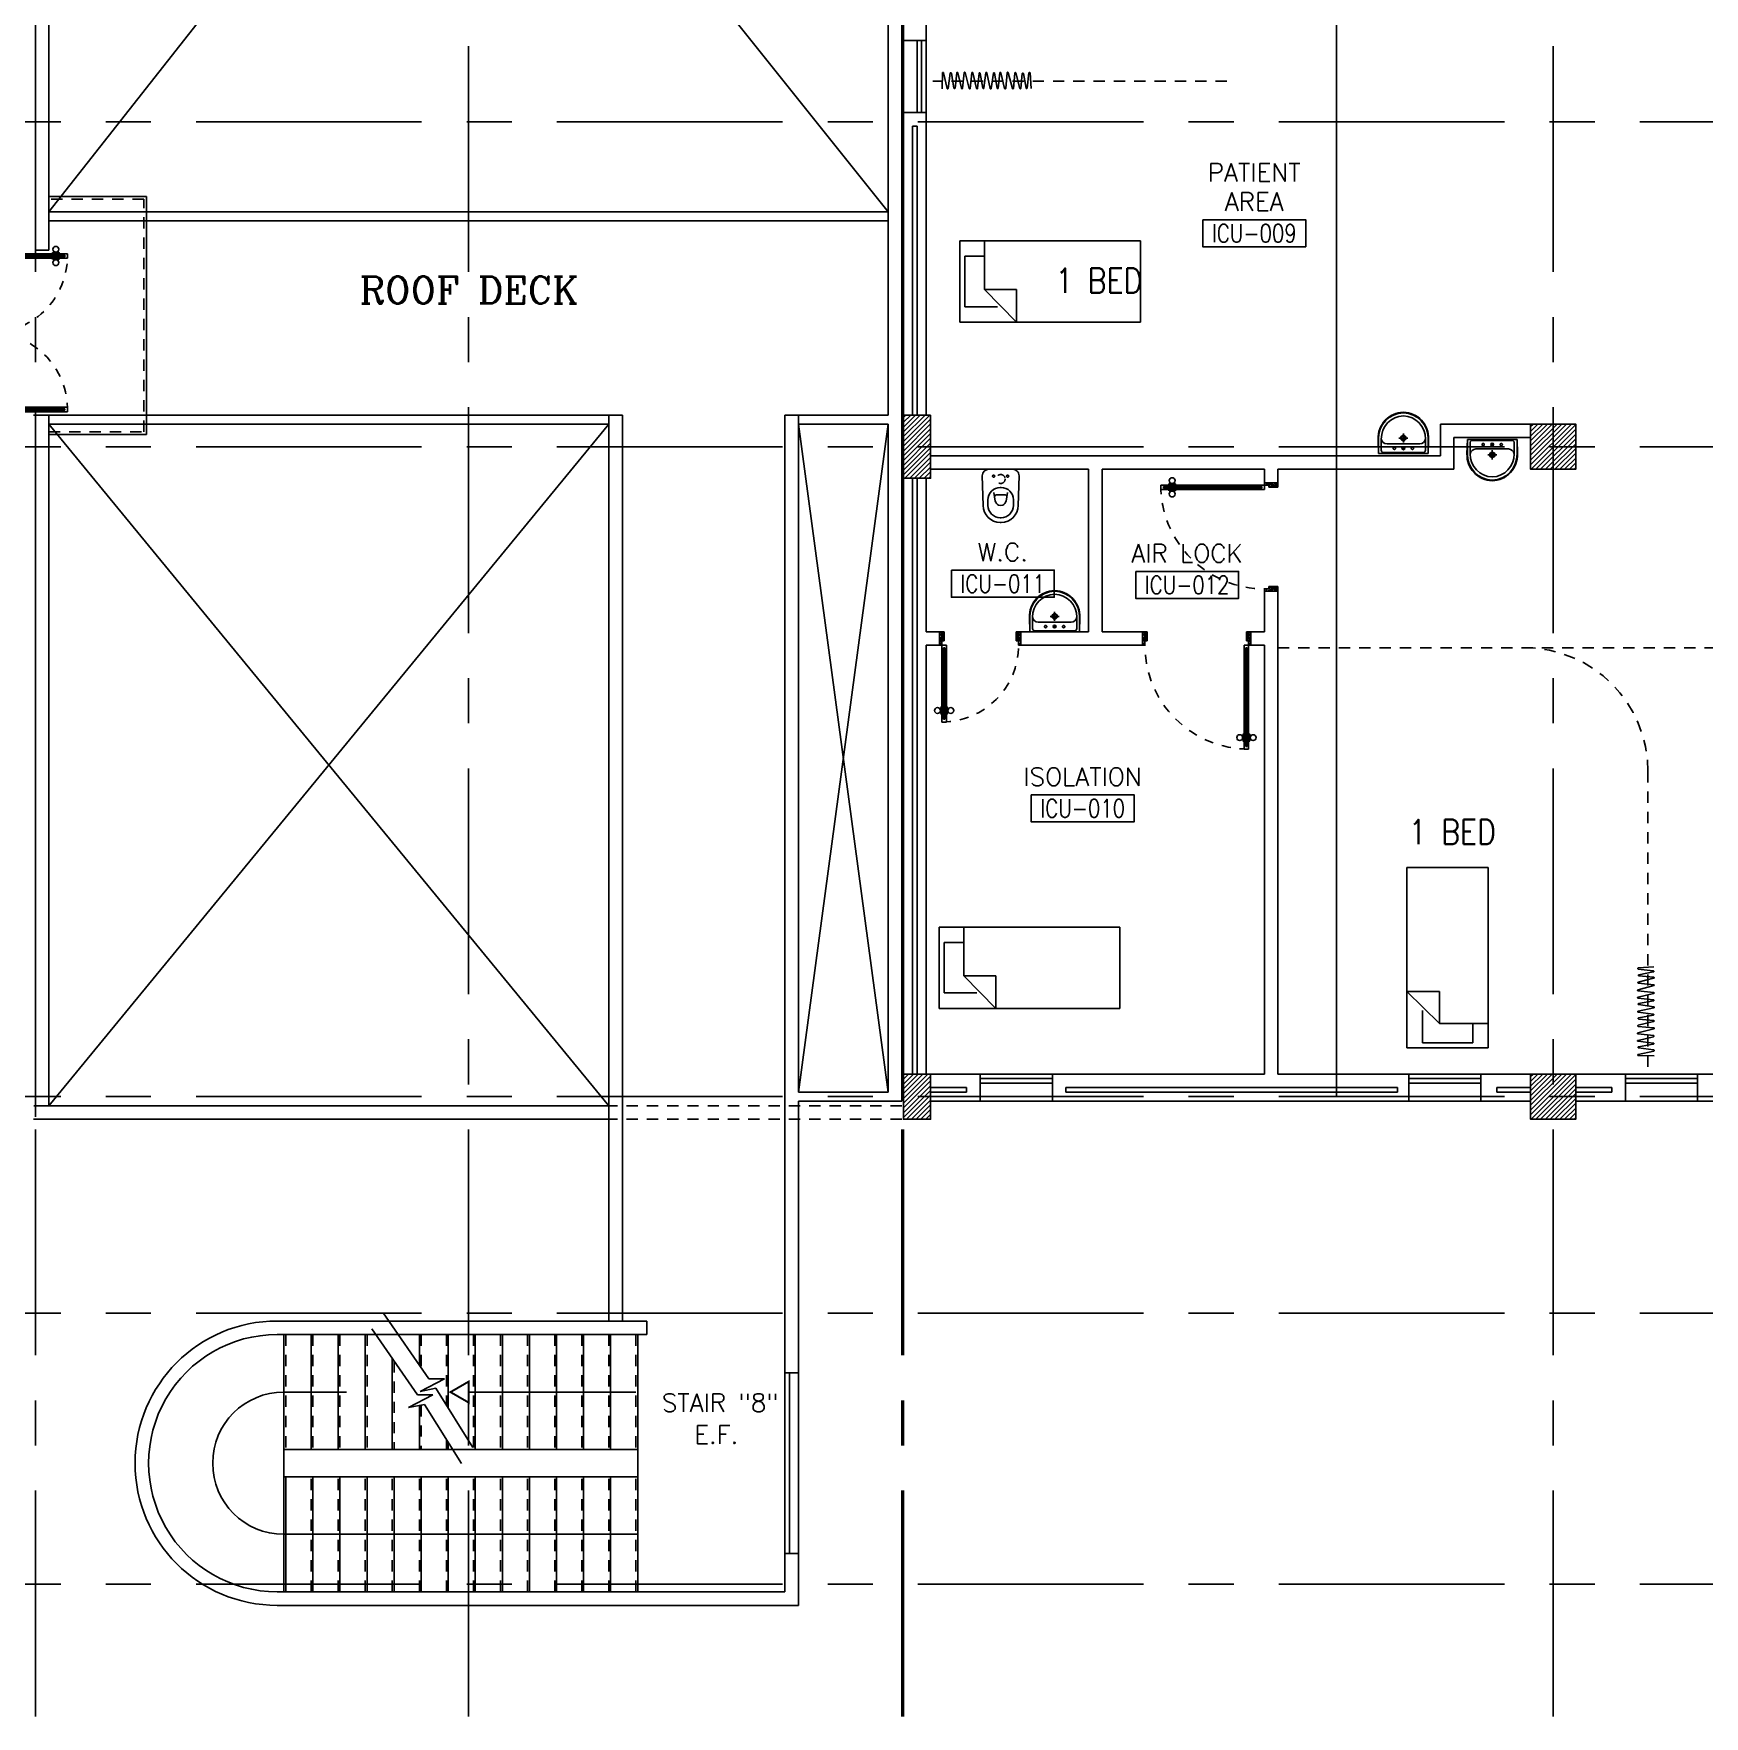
# Model space of a CAD drawing. Extents: x 0 to 92.2, y -1.4 to 78.1.
# Drawn here: x 42.89 to 61.41, y -1.39 to 17.25 of the extents above; entities that cross this region are included whole.
import ezdxf
from ezdxf.enums import TextEntityAlignment as Align

# ---------------------------------------------------------------- set-up
doc = ezdxf.new("R2010")
doc.units = 0
doc.header["$MEASUREMENT"] = 0
for name, pattern in [('CENTERX2', [4, 2.5, -0.5, 0.5, -0.5]), ('DASHED', [0.75, 0.5, -0.25]), ('HIDDEN', [0.375, 0.25, -0.125]), ('HIDDEN2', [0.1875, 0.125, -0.0625])]:
    doc.linetypes.add(name, pattern=pattern)
doc.layers.get('0').update_dxf_attribs({"color": 11, "linetype": 'CONTINUOUS'})
for name, color, linetype in [('A_CUBICLE_CURTAINS', 11, 'HIDDEN'), ('AXES', 11, 'CENTERX2'), ('COL', 11, 'CONTINUOUS'), ('D_CURTAIN', 11, 'HIDDEN'), ('DOOR', 11, 'CONTINUOUS'), ('FIX', 11, 'CONTINUOUS'), ('FUR', 11, 'CONTINUOUS'), ('HAT', 11, 'CONTINUOUS'), ('INSUL', 11, 'CONTINUOUS'), ('LOCKER', 11, 'CONTINUOUS'), ('RM-BOX', 11, 'CONTINUOUS'), ('RM-NAME', 11, 'CONTINUOUS'), ('RM-NO', 11, 'CONTINUOUS'), ('ROOF', 11, 'CONTINUOUS'), ('RS20', 11, 'CONTINUOUS'), ('SHAFT', 11, 'CONTINUOUS'), ('STR', 11, 'CONTINUOUS'), ('SUNI-FUR', 11, 'CONTINUOUS'), ('WALL', 11, 'CONTINUOUS'), ('WIN', 11, 'CONTINUOUS')]:
    doc.layers.add(name, color=color, linetype=linetype)
doc.styles.add('ROMANC', font='romanc', dxfattribs={"height": 0.1})
doc.styles.add('ROMANS', font='ROMANS.shx', dxfattribs={"width": 0.6})
doc.styles.add('RS20', font='ROMANS.shx', dxfattribs={"height": 0.2})

# ---------------------------------------------------------------- blocks, each defined once
blk = doc.blocks.new('*X91')
at = {"color": 0}
for p, q in [((73379, 118298), (73831, 118750)), ((73379, 118351), (73778, 118750)), ((73379, 118404), (73725, 118750)), ((73379, 118457), (73672, 118750)), ((73379, 118510), (73619, 118750)), ((73379, 118563), (73566, 118750)), ((73379, 118616), (73513, 118750)), ((73379, 118669), (73460, 118750)), ((73379, 118722), (73407, 118750)), ((73384, 118250), (73879, 118745)), ((73437, 118250), (73879, 118692)), ((73490, 118250), (73879, 118639)), ((73543, 118250), (73879, 118586)), ((73596, 118250), (73879, 118533)), ((73649, 118250), (73879, 118480)), ((73702, 118250), (73879, 118427)), ((73755, 118250), (73879, 118374)), ((73808, 118250), (73879, 118321)), ((73861, 118250), (73879, 118268))]:
    blk.add_line(p, q, dxfattribs=at)
blk = doc.blocks.new('COL50')
at = {"layer": 'COL'}
blk.add_lwpolyline([(-250, 250), (-250, -250), (250, -250), (250, 250)], close=True, dxfattribs=at)
blk = doc.blocks.new('C11')
at = {"layer": 'HAT'}
h = blk.add_hatch(dxfattribs=at)
h.set_pattern_fill('ANSI31', color=256, scale=300, style=0)
h.set_pattern_definition([(45, (-248556.182, -75061.005), (-26.5165043, 26.5165043), [])])
h.paths.add_polyline_path([(300, 700), (0, 700), (0, 350), (300, 350)])
h.paths.add_polyline_path([(300, 350), (0, 350), (0, 0), (300, 0)])
at = {"layer": 'COL'}
blk.add_lwpolyline([(300, 700), (300, 0), (0, 0), (0, 700)], close=True, dxfattribs=at)
blk = doc.blocks.new('C-300')
at = {"layer": 'HAT', "linetype": 'BYBLOCK', "ltscale": 0.3}
h = blk.add_hatch(dxfattribs=at)
h.set_pattern_fill('ANSI31', color=8, scale=300, style=0)
h.set_pattern_definition([(45, (-258496.182, -82361.005), (-26.5165043, 26.5165043), [])])
h.paths.add_polyline_path([(300, 500), (0, 500), (0, 250), (300, 250)])
h.paths.add_polyline_path([(300, 250), (0, 250), (0, 0), (300, 0)])
at = {"layer": 'COL'}
blk.add_lwpolyline([(0, 500), (300, 500), (300, 0), (0, 0)], close=True, dxfattribs=at)
blk = doc.blocks.new('C')
at = {"layer": 'D_CURTAIN'}
for points in [[(0.229, 0.077), (0.229, 0.077, 0.848601), (0.219, 0.076), (0.202, -0.062, -0.855925), (0.192, -0.063), (0.167, 0.072, 0.866955), (0.157, 0.072), (0.144, -0.065, -0.843142), (0.134, -0.066), (0.099, 0.077, 0.845318), (0.089, 0.076), (0.076, -0.066, -0.842227), (0.066, -0.067), (0.029, 0.079, 0.837896), (0.019, 0.078), (0.004, -0.065, -0.84563), (-0.006, -0.065), (-0.04, 0.078, 0.842014), (-0.049, 0.078), (-0.065, -0.063, -0.866148), (-0.075, -0.063), (-0.099, 0.074, 0.854133), (-0.109, 0.074), (-0.129, -0.066, -0.838104), (-0.139, -0.067), (-0.17, 0.077, 0.84026), (-0.18, 0.077), (-0.183, -0.071)], [(0.639, -0.068), (0.628, 0.076, 0.848601), (0.618, 0.076), (0.601, -0.063, -0.855925), (0.591, -0.063), (0.566, 0.071, 0.866955), (0.556, 0.071), (0.542, -0.066, -0.843142), (0.533, -0.066), (0.497, 0.076, 0.845318), (0.488, 0.075), (0.474, -0.067, -0.842227), (0.465, -0.068), (0.427, 0.078, 0.837896), (0.417, 0.078), (0.403, -0.065, -0.84563), (0.393, -0.066), (0.359, 0.078, 0.842014), (0.349, 0.077), (0.334, -0.063, -0.866148), (0.324, -0.064), (0.299, 0.074, 0.854133), (0.29, 0.073), (0.27, -0.067, -0.838104), (0.26, -0.067), (0.229, 0.077, 0.84026), (0.219, 0.076)]]:
    blk.add_lwpolyline(points, format="xyb", dxfattribs=at)
blk = doc.blocks.new('DOOR100')
at = {"layer": 'DOOR', "color": 0, "linetype": 'BYBLOCK'}
for p, q in [((-82, 1205), (-91, 1205)), ((-91, 1205), (-91, 1140)), ((-82, 1140), (-91, 1140)), ((-75, 1218), (-82, 1218)), ((-82, 1128), (-82, 1218)), ((-82, 1205), (-82, 1140)), ((-75, 1128), (-82, 1128)), ((-25, 1300), (-75, 1300)), ((-75, 1300), (-25, 1300)), ((-75, 1250), (-75, 1300)), ((-58, 1250), (-75, 1250)), ((-42, 1270), (-58, 1270)), ((-58, 1250), (-58, 1270)), ((-42, 1250), (-42, 1270)), ((-25, 1250), (-42, 1250)), ((-25, 1250), (-25, 1300)), ((-25, 1218), (-18, 1218)), ((-25, 1128), (-18, 1128)), ((-18, 1128), (-18, 1218)), ((-18, 1205), (-9, 1205)), ((-18, 1205), (-18, 1140)), ((-18, 1140), (-9, 1140)), ((-9, 1205), (-9, 1140)), ((-75, 200), (-58, 200)), ((-75, 150), (-75, 200)), ((-58, 200), (-58, 180)), ((-42, 200), (-25, 200)), ((-42, 180), (-42, 200)), ((-25, 200), (-25, 150)), ((-1200, 0), (-1200, 150)), ((-1200, 150), (-1175, 150)), ((-1200, 150), (-1200, 0)), ((-1150, 0), (-1200, 0)), ((-1175, 150), (-1175, 100)), ((-1175, 100), (-1150, 100)), ((-1150, 100), (-1150, 0)), ((-75, 150), (-25, 150)), ((-58, 180), (-42, 180)), ((-50, 100), (-50, 0)), ((-25, 100), (-50, 100)), ((-50, 0), (0, 0)), ((0, 150), (-25, 150)), ((-25, 150), (-25, 100)), ((0, 150), (0, 0))]:
    blk.add_line(p, q, dxfattribs=at)
at = {"layer": 'DOOR', "linetype": 'BYBLOCK'}
for p, q in [((-75, 1250), (-75, 200)), ((-58, 200), (-58, 1250)), ((-42, 200), (-42, 1250)), ((-25, 200), (-25, 1250)), ((0, 0), (0, 150))]:
    blk.add_line(p, q, dxfattribs=at)
at = {"layer": 'DOOR', "color": 9, "linetype": 'BYBLOCK'}
for p, q in [((-1150, 0), (-1200, 114)), ((-1150, 0), (-1200, 40)), ((-1150, 0), (-1163, 100)), ((-50, 0), (0, 114)), ((-50, 0), (-37, 100)), ((-50, 0), (0, 40))]:
    blk.add_line(p, q, dxfattribs=at)
at = {"layer": 'DOOR', "color": 0, "linetype": 'BYBLOCK'}
for centre in [(-124, 1173), (24, 1173)]:
    blk.add_circle(centre, 32.4, dxfattribs=at)
at = {"layer": 'DOOR', "linetype": 'HIDDEN', "ltscale": 0.5}
blk.add_arc((-25, 150), 1150, 90, 180.0001, dxfattribs=at)
at = {"layer": 'DOOR', "color": 9, "linetype": 'BYBLOCK'}
for centre, radius, start, end in [((-1150, 0), 154, 103.7142, 108.8947), ((-1150, 0), 134, 100.72, 111.8402), ((-1150, 0), 94.4, 90, 121.9818), ((-1150, 0), 74.4, 90, 132.2236), ((-1150, 0), 54.4, 90, 156.7926), ((-1150, 0), 34.4, 90, 180), ((-1150, 0), 14.4, 90, 180), ((-50, 0), 94.4, 58.0182, 90), ((-50, 0), 74.4, 47.7764, 90), ((-50, 0), 54.4, 23.2074, 90), ((-50, 0), 34.4, 0, 90), ((-50, 0), 14.4, 0, 90), ((-50, 0), 134, 68.1598, 79.28), ((-50, 0), 114, 64.0838, 77.3774), ((-50, 0), 154, 71.1053, 76.2858)]:
    blk.add_arc(centre, radius, start, end, dxfattribs=at)
blk = doc.blocks.new('DOOR90')
at = {"layer": 'DOOR', "color": 0, "linetype": 'BYBLOCK'}
for p, q in [((-150, 0), (-150, -25)), ((-150, 0), (0, 0)), ((0, -50), (0, 0)), ((-1000, -25), (-1000, -75)), ((-1000, -75), (-1000, -25)), ((-950, -25), (-1000, -25)), ((-950, -75), (-1000, -75)), ((-970, -42), (-970, -58)), ((-950, -42), (-970, -42)), ((-950, -58), (-970, -58)), ((-950, -25), (-950, -42)), ((-950, -58), (-950, -75)), ((-918, -25), (-918, -18)), ((-828, -18), (-918, -18)), ((-918, -75), (-918, -82)), ((-828, -82), (-918, -82)), ((-905, -18), (-905, -9)), ((-905, -9), (-840, -9)), ((-905, -18), (-840, -18)), ((-905, -82), (-905, -91)), ((-905, -82), (-840, -82)), ((-905, -91), (-840, -91)), ((-840, -18), (-840, -9)), ((-840, -82), (-840, -91)), ((-828, -25), (-828, -18)), ((-828, -75), (-828, -82)), ((-200, -42), (-200, -25)), ((-200, -25), (-150, -25)), ((-180, -42), (-200, -42)), ((-200, -75), (-200, -58)), ((-200, -58), (-180, -58)), ((-150, -75), (-200, -75)), ((-180, -58), (-180, -42)), ((-150, -75), (-150, -25)), ((-150, -25), (-100, -25)), ((-100, -25), (-100, -50)), ((-100, -50), (0, -50)), ((-150, -900), (-150, -875)), ((-150, -875), (-100, -875)), ((0, -900), (-150, -900)), ((-150, -900), (0, -900)), ((-100, -850), (0, -850)), ((-100, -875), (-100, -850)), ((0, -850), (0, -900))]:
    blk.add_line(p, q, dxfattribs=at)
at = {"layer": 'DOOR', "color": 9, "linetype": 'BYBLOCK'}
for p, q in [((0, -50), (-114, 0)), ((0, -50), (-40, 0)), ((0, -50), (-100, -37)), ((0, -850), (-114, -900)), ((0, -850), (-100, -863)), ((0, -850), (-40, -900))]:
    blk.add_line(p, q, dxfattribs=at)
at = {"layer": 'DOOR', "linetype": 'BYBLOCK'}
for p, q in [((-200, -25), (-950, -25)), ((-200, -42), (-950, -42)), ((-200, -58), (-950, -58)), ((-950, -75), (-200, -75))]:
    blk.add_line(p, q, dxfattribs=at)
at = {"layer": 'DOOR', "color": 0, "linetype": 'BYBLOCK'}
for centre in [(-873, 24), (-873, -124)]:
    blk.add_circle(centre, 32.4, dxfattribs=at)
at = {"layer": 'DOOR', "color": 9, "linetype": 'BYBLOCK'}
for centre, radius, start, end in [((0, -50), 154, 161.1053, 166.2858), ((0, -50), 134, 158.1598, 169.28), ((0, -50), 94.4, 148.0182, 180), ((0, -50), 74.4, 137.7764, 180), ((0, -50), 114, 154.0838, 167.3774), ((0, -50), 54.4, 113.2074, 180), ((0, -50), 34.4, 90, 180), ((0, -50), 14.4, 90, 180), ((0, -850), 154, 193.7142, 198.8947), ((0, -850), 134, 190.72, 201.8402), ((0, -850), 94.4, 180, 211.9818), ((0, -850), 74.4, 180, 222.2236), ((0, -850), 54.4, 180, 246.7926), ((0, -850), 34.4, 180, 270), ((0, -850), 14.4, 180, 270)]:
    blk.add_arc(centre, radius, start, end, dxfattribs=at)
at = {"layer": 'DOOR', "linetype": 'HIDDEN', "ltscale": 0.5}
blk.add_arc((-150, -25), 850, 180, 270, dxfattribs=at)
blk = doc.blocks.new('LAV1')
at = {"layer": 'FIX', "linetype": 'BYBLOCK', "ltscale": 0.3}
for p, q in [((-280, 210), (-275, 50)), ((-245, 210), (-245, 85)), ((245, 210), (245, 85)), ((280, 210), (275, 50)), ((0, 60), (-220, 60)), ((0, 60), (220, 60))]:
    blk.add_line(p, q, dxfattribs=at)
at = {"layer": 'FIX', "linetype": 'CONTINUOUS'}
for p, q in [((-275, 210), (-275, 50)), ((275, 210), (275, 50)), ((0, 50), (-275, 50)), ((0, 50), (-252, 50)), ((0, 155), (-181, 155)), ((0, 155), (181, 155)), ((0, 50), (252, 50)), ((0, 50), (275, 50))]:
    blk.add_line(p, q, dxfattribs=at)
at = {"layer": 'FIX', "linetype": 'DASHED', "ltscale": 0.05}
for p, q in [((50, 220), (-50, 220)), ((0, 170), (0, 270)), ((0, 170), (0, 270))]:
    blk.add_line(p, q, dxfattribs=at)
at = {"layer": 'FIX'}
for p, q in [((16, 107), (-15, 107)), ((0, 92), (0, 123))]:
    blk.add_line(p, q, dxfattribs=at)
for centre, radius in [((0, 220), 29.5), ((0, 220), 22.5), ((0, 107), 15.5)]:
    blk.add_circle(centre, radius, dxfattribs=at)
at = {"layer": 'FIX', "linetype": 'HIDDEN', "ltscale": 0.05}
for centre in [(-100, 107), (100, 107)]:
    blk.add_circle(centre, 12.4, dxfattribs=at)
at = {"layer": 'FIX', "linetype": 'BYBLOCK', "ltscale": 0.3}
for centre, radius, start, end in [((7, 220), 287, 91.3776, 182.0064), ((-7, 220), 287, 357.9936, 88.6224), ((-220, 85), 24.9, 179.7021, 269.9486), ((220, 85), 24.9, 270.0514, 0.2979)]:
    blk.add_arc(centre, radius, start, end, dxfattribs=at)
at = {"layer": 'FIX', "linetype": 'CONTINUOUS'}
for centre, radius, start, end in [((8, 217), 283, 91.6988, 181.351), ((8, 212), 253, 91.7328, 180.4884), ((-8, 217), 283, 358.649, 88.3012), ((-8, 212), 253, 359.5116, 88.2672), ((-179, 222), 66.9, 190.2006, 268.0786), ((179, 222), 66.9, 271.9214, 349.7994)]:
    blk.add_arc(centre, radius, start, end, dxfattribs=at)
blk = doc.blocks.new('WC1')
at = {"layer": 'FIX'}
for p, q in [((-210, 204), (-538, 194)), ((-727, 5), (-727, -5)), ((-674, 5), (-674, -5)), ((-534, 24), (-540, 0)), ((-540, 0), (-534, -24)), ((-475, 141), (-538, 141)), ((-395, 76), (-490, 60)), ((-339, 5), (-339, -5)), ((-538, -141), (-475, -141)), ((-490, -60), (-395, -76)), ((-538, -194), (-210, -204))]:
    blk.add_line(p, q, dxfattribs=at)
at = {"layer": 'FIX', "linetype": 'CONTINUOUS'}
blk.add_line((-420, -47), (-420, 45), dxfattribs=at)
at = {"layer": 'FIX'}
blk.add_lwpolyline([(-213, -204), (-210, -204, 0.414214), (-137, -131), (-137, 0), (-137, 131, 0.414214), (-210, 204)], format="xyb", dxfattribs=at)
at = {"layer": 'FIX', "linetype": 'HIDDEN2', "ltscale": 0.3}
blk.add_circle((-245, 0), 49.8, dxfattribs=at)
at = {"layer": 'FIX', "linetype": 'HIDDEN', "ltscale": 0.05}
for centre in [(-213, 78), (-213, -77)]:
    blk.add_circle(centre, 11.6, dxfattribs=at)
at = {"layer": 'FIX'}
for centre, radius, start, end in [((-538, 5), 189, 90, 180), ((-538, 5), 136, 90, 180), ((-473, -7), 68.2, 128.9242, 152.8468), ((-464, -18), 82, 108.496, 128.9242), ((-475, 5), 136, 360, 90), ((-538, -5), 189, 180, 270), ((-538, -5), 136, 180, 270), ((-473, 7), 68.2, 207.1532, 231.0758), ((-464, 18), 82, 231.0758, 251.504), ((-475, -5), 136, 270, 0)]:
    blk.add_arc(centre, radius, start, end, dxfattribs=at)
at = {"layer": 'FIX', "linetype": 'CONTINUOUS'}
for centre, start, end in [((-443, 46), 357.6662, 91.6121), ((-442, -46), 268.3879, 2.3338)]:
    blk.add_arc(centre, 22.3, start, end, dxfattribs=at)
blk = doc.blocks.new('A$C272A55A0')
at = {"layer": 'DOOR', "color": 0, "linetype": 'BYBLOCK'}
for p, q in [((0, 900), (0, 1050)), ((50, 1050), (0, 1050)), ((25, 950), (50, 950)), ((25, 900), (25, 950)), ((50, 950), (50, 1050)), ((1750, 950), (1750, 1050)), ((1750, 1050), (1800, 1050)), ((1775, 950), (1750, 950)), ((1775, 900), (1775, 950)), ((1800, 1050), (1800, 900)), ((0, 900), (25, 900)), ((75, 900), (25, 900)), ((25, 850), (25, 900)), ((42, 850), (25, 850)), ((58, 870), (42, 870)), ((42, 870), (42, 850)), ((58, 850), (58, 870)), ((75, 850), (58, 850)), ((75, 900), (75, 850)), ((1725, 900), (1775, 900)), ((1725, 900), (1725, 850)), ((1725, 850), (1742, 850)), ((1742, 870), (1758, 870)), ((1742, 850), (1742, 870)), ((1758, 870), (1758, 850)), ((1758, 850), (1775, 850)), ((1800, 900), (1775, 900)), ((1775, 850), (1775, 900)), ((25, 50), (42, 50)), ((25, 50), (25, 0)), ((25, 0), (75, 0)), ((75, 0), (25, 0)), ((42, 50), (42, 30)), ((42, 30), (58, 30)), ((58, 50), (75, 50)), ((58, 50), (58, 30)), ((75, 50), (75, 0)), ((1718, 160), (1709, 160)), ((1709, 95), (1709, 160)), ((1718, 95), (1709, 95)), ((1725, 173), (1718, 173)), ((1718, 173), (1718, 83)), ((1718, 95), (1718, 160)), ((1725, 83), (1718, 83)), ((1742, 50), (1725, 50)), ((1725, 50), (1725, 0)), ((1775, 0), (1725, 0)), ((1725, 0), (1775, 0)), ((1742, 50), (1742, 30)), ((1758, 30), (1742, 30)), ((1775, 50), (1758, 50)), ((1758, 50), (1758, 30)), ((1775, 173), (1782, 173)), ((1775, 83), (1782, 83)), ((1775, 50), (1775, 0)), ((1782, 173), (1782, 83)), ((1782, 160), (1791, 160)), ((1782, 95), (1782, 160)), ((1782, 95), (1791, 95)), ((1791, 95), (1791, 160))]:
    blk.add_line(p, q, dxfattribs=at)
at = {"layer": 'DOOR', "color": 9, "linetype": 'BYBLOCK'}
for p, q in [((50, 1050), (0, 1010)), ((50, 1050), (0, 937)), ((50, 1050), (37, 950)), ((1750, 1050), (1800, 1010)), ((1750, 1050), (1800, 937)), ((1750, 1050), (1763, 950))]:
    blk.add_line(p, q, dxfattribs=at)
at = {"layer": 'DOOR', "linetype": 'BYBLOCK'}
for p, q in [((25, 850), (25, 50)), ((42, 850), (42, 50)), ((58, 850), (58, 50)), ((75, 50), (75, 850)), ((1725, 50), (1725, 850)), ((1742, 850), (1742, 50)), ((1758, 850), (1758, 50)), ((1775, 850), (1775, 50))]:
    blk.add_line(p, q, dxfattribs=at)
at = {"layer": 'DOOR', "color": 0, "linetype": 'BYBLOCK'}
for centre in [(1676, 128), (1824, 128)]:
    blk.add_circle(centre, 32.4, dxfattribs=at)
at = {"layer": 'DOOR', "color": 9, "linetype": 'BYBLOCK'}
for centre, radius, start, end in [((50, 1050), 54.4, 203.2074, 270), ((50, 1050), 74.4, 227.7764, 270), ((50, 1050), 94.4, 238.0182, 270), ((50, 1050), 114, 244.0838, 257.3774), ((50, 1050), 34.4, 180, 270), ((50, 1050), 14.4, 180, 270), ((1750, 1050), 14.4, 270, 0), ((1750, 1050), 34.4, 270, 0), ((1750, 1050), 54.4, 270, 336.7926), ((1750, 1050), 74.4, 270, 312.2236), ((1750, 1050), 94.4, 270, 301.9818), ((1750, 1050), 114, 282.6226, 295.9162), ((50, 1050), 134, 248.1598, 259.28), ((50, 1050), 154, 251.1053, 256.2858), ((1750, 1050), 134, 280.72, 291.8402), ((1750, 1050), 154, 283.7142, 288.8947)]:
    blk.add_arc(centre, radius, start, end, dxfattribs=at)
at = {"layer": 'DOOR', "linetype": 'HIDDEN', "ltscale": 0.5}
for centre, start, end in [((50, 851), 268.3174, 3.2965), ((1750, 851), 176.7035, 271.6826)]:
    blk.add_arc(centre, 851, start, end, dxfattribs=at)
at = {"layer": 'WALL', "linetype": 'BYBLOCK'}
blk.add_line((1800, 900), (1800, 1050), dxfattribs=at)
blk = doc.blocks.new('RM1')
at = {"layer": 'RM-BOX'}
blk.add_lwpolyline([(570, -200), (-570, -200), (-570, -500), (570, -500)], close=True, dxfattribs=at)
at = {"layer": 'RM-NAME', "style": 'ROMANS'}
blk.add_attdef('ROOMNAME1', text='', height=200, dxfattribs=at).set_placement((0, 324), align=Align.MIDDLE)

msp = doc.modelspace()

# ---------------------------------------------------------------- linework, layer by layer
for p, q in [((47.2743, 2.346), (46.7665, 3.0773)), ((47.1475, 2.1677), (46.6398, 2.8991)), ((47.1757, 2.2056), (47.4446, 2.346)), ((47.351, 2.2407), (47.1757, 2.2056)), ((47.4446, 2.346), (47.2743, 2.346)), ((47.7602, 1.5854), (47.351, 2.2407)), ((47.0489, 2.0273), (47.3178, 2.1677)), ((47.2243, 2.0624), (47.0489, 2.0273)), ((47.3178, 2.1677), (47.1475, 2.1677)), ((47.6334, 1.4072), (47.2243, 2.0624))]:
    msp.add_line(p, q)
at = {"layer": 'A_CUBICLE_CURTAINS', "ltscale": 0.5}
for p, q in [((56.1147, 16.7211), (52.8575, 16.7211)), ((56.6827, 10.4438), (80.7827, 10.4438)), ((60.7827, 9.0758), (60.7827, 5.7211))]:
    msp.add_line(p, q, dxfattribs=at)
msp.add_arc((59.4147, 9.0758), 1.368, 0, 90, dxfattribs=at)
at = {"layer": 'AXES'}
for p, q in [((47.7127, -1.3931), (47.7127, 77.4195)), ((59.7327, -1.3931), (59.7327, 77.4195)), ((42.9127, -1.3931), (42.9127, 77.0695)), ((52.5127, -1.3931), (52.5127, 77.0695)), ((52.5327, -1.3931), (52.5327, 77.0695)), ((0.6927, 16.2711), (68.7327, 16.2711)), ((0.6927, 12.6711), (68.7327, 12.6711)), ((0.6927, 5.4711), (68.7327, 5.4711)), ((0.6927, 3.0711), (68.7327, 3.0711)), ((0.6927, 0.0711), (68.7327, 0.0711))]:
    msp.add_line(p, q, dxfattribs=at)
at = {"layer": 'COL'}
msp.add_lwpolyline([(59.4827, 12.9211), (59.4827, 12.4211), (59.9827, 12.4211), (59.9827, 12.9211)], close=True, dxfattribs=at)
at = {"layer": 'FUR'}
for p, q in [((55.1587, 14.9495), (53.1587, 14.9495)), ((53.1587, 14.9495), (53.1587, 14.0495)), ((53.4304, 14.9495), (53.4304, 14.4107)), ((55.1587, 14.0495), (55.1587, 14.9495)), ((53.2142, 14.7796), (53.2142, 14.2217)), ((53.4304, 14.7796), (53.2142, 14.7796)), ((53.4304, 14.4107), (53.7838, 14.4107)), ((53.4304, 14.4107), (53.7838, 14.0495)), ((53.7838, 14.0495), (53.7838, 14.4107)), ((53.2142, 14.2217), (53.5739, 14.2217)), ((53.1587, 14.0495), (55.1587, 14.0495)), ((58.111, 6.0114), (58.111, 8.0114)), ((58.111, 8.0114), (59.011, 8.0114)), ((59.011, 8.0114), (59.011, 6.0114)), ((54.9292, 7.3495), (52.9292, 7.3495)), ((52.9292, 7.3495), (52.9292, 6.4495)), ((53.2008, 7.3495), (53.2008, 6.8106)), ((54.9292, 6.4495), (54.9292, 7.3495)), ((52.9846, 7.1796), (52.9846, 6.6217)), ((53.2008, 7.1796), (52.9846, 7.1796)), ((53.2008, 6.8106), (53.5542, 6.8106)), ((53.2008, 6.8106), (53.5542, 6.4495)), ((53.5542, 6.4495), (53.5542, 6.8106)), ((52.9846, 6.6217), (53.3443, 6.6217)), ((58.111, 6.6365), (58.4721, 6.6365)), ((58.4721, 6.2831), (58.111, 6.6365)), ((58.4721, 6.2831), (58.4721, 6.6365)), ((52.9292, 6.4495), (54.9292, 6.4495)), ((58.2831, 6.0669), (58.2831, 6.4266)), ((59.011, 6.2831), (58.4721, 6.2831)), ((58.8411, 6.2831), (58.8411, 6.0669)), ((59.011, 6.0114), (58.111, 6.0114)), ((58.8411, 6.0669), (58.2831, 6.0669))]:
    msp.add_line(p, q, dxfattribs=at)
at = {"layer": 'INSUL'}
for p, q in [((52.6327, 16.2211), (52.6327, 13.0211)), ((52.6327, 16.2211), (52.6827, 16.2211)), ((52.6827, 16.2211), (52.6827, 13.0211)), ((52.6327, 12.3211), (52.6327, 5.7211)), ((52.6827, 12.3211), (52.6827, 5.7211)), ((53.2327, 5.5711), (52.8327, 5.5711)), ((53.2327, 5.5211), (52.8327, 5.5211)), ((53.2327, 5.5211), (53.2327, 5.5711)), ((54.3327, 5.5211), (54.3327, 5.5711)), ((58.0077, 5.5711), (54.3327, 5.5711)), ((58.0077, 5.5211), (54.3327, 5.5211)), ((58.0077, 5.5211), (58.0077, 5.5711)), ((59.4823, 5.5711), (59.1077, 5.5711)), ((59.1077, 5.5211), (59.1077, 5.5711)), ((59.4823, 5.5211), (59.1077, 5.5211)), ((60.3827, 5.5711), (59.9827, 5.5711)), ((60.3827, 5.5211), (59.9827, 5.5211)), ((60.3827, 5.5211), (60.3827, 5.5711))]:
    msp.add_line(p, q, dxfattribs=at)
at = {"layer": 'LOCKER', "color": 0, "linetype": 'BYBLOCK', "ltscale": 0.3}
msp.add_line((51.3677, 12.9211), (51.3677, 5.5943), dxfattribs=at)
at = {"layer": 'ROOF'}
for p, q in [((42.9127, 26.7211), (42.9127, 14.8461)), ((43.0627, 26.7211), (43.0627, 14.8461)), ((52.3627, 26.7211), (52.3627, 13.0211)), ((52.5127, 26.8211), (52.5127, 5.4211)), ((52.3627, 15.2711), (43.0627, 15.2711)), ((52.3627, 15.1711), (43.0627, 15.1711)), ((42.9127, 14.8461), (43.0627, 14.8461)), ((42.8927, 13.0211), (49.4177, 13.0211)), ((42.9127, 13.0211), (42.9127, 5.3711)), ((43.0627, 13.0211), (42.9127, 13.0211)), ((43.0627, 13.0211), (43.0627, 5.3711)), ((43.0627, 12.9211), (49.2677, 12.9211)), ((49.2677, 2.9861), (49.2677, 13.0211)), ((49.4177, 2.9861), (49.4177, 13.0211)), ((51.2177, 13.0211), (52.3627, 13.0211)), ((51.2177, 2.4111), (51.2177, 13.0211)), ((51.3677, 5.5211), (51.3677, 13.0211)), ((51.3677, 12.9211), (52.3627, 12.9211)), ((52.3627, 12.9211), (52.3627, 5.5211)), ((51.3677, 5.5211), (52.3627, 5.5211)), ((51.3677, 2.9861), (51.3677, 5.4211)), ((51.3677, 5.4211), (52.5127, 5.4211)), ((49.2677, 5.2211), (42.8927, 5.2211)), ((49.2677, 5.3711), (42.8936, 5.3711))]:
    msp.add_line(p, q, dxfattribs=at)
at = {"layer": 'SHAFT'}
for p, q in [((52.3627, 15.2711), (43.2127, 26.7211)), ((43.0627, 15.2711), (51.1627, 25.5711)), ((43.0627, 12.9211), (49.2677, 5.3711)), ((43.0627, 5.3711), (49.2677, 12.9211)), ((51.3677, 5.5211), (52.3627, 12.9211)), ((52.3627, 5.5211), (51.3677, 12.9211))]:
    msp.add_line(p, q, dxfattribs=at)
at = {"layer": 'STR', "linetype": 'HIDDEN2'}
for p, q in [((42.9127, 5.3711), (42.9127, 5.2211)), ((52.5127, 5.3711), (42.9127, 5.3711)), ((52.5127, 5.2211), (42.9127, 5.2211)), ((45.6875, 2.8361), (45.6875, 1.5611)), ((45.9875, 2.8361), (45.9875, 1.5611)), ((46.2875, 2.8361), (46.2875, 1.5611)), ((46.5875, 2.8361), (46.5875, 1.5611)), ((47.1875, 2.8361), (47.1875, 2.471)), ((47.4675, 2.8361), (47.4675, 2.0542)), ((47.7675, 2.8361), (47.7675, 1.5611)), ((48.0675, 2.8361), (48.0675, 1.5611)), ((48.3675, 2.8361), (48.3675, 1.5611)), ((48.6675, 2.8361), (48.6675, 1.5611)), ((48.9675, 2.8361), (48.9675, 1.5611)), ((49.2675, 2.8361), (49.2675, 1.5611)), ((49.5675, 2.8361), (49.5675, 1.5611)), ((46.8875, 2.5422), (46.8875, 1.5611)), ((47.1875, 2.0551), (47.1875, 1.5611)), ((47.4675, 1.6729), (47.4675, 1.5611)), ((47.4875, 1.6409), (47.4875, 1.5611)), ((45.6675, -0.0139), (45.6675, 1.2611)), ((45.6875, -0.0139), (45.6875, 1.2611)), ((45.9675, -0.0139), (45.9675, 1.2611)), ((46.2675, -0.0139), (46.2675, 1.2611)), ((46.5675, -0.0139), (46.5675, 1.2611)), ((46.8675, -0.0139), (46.8675, 1.2611)), ((47.1675, -0.0139), (47.1675, 1.2611)), ((47.4675, -0.0139), (47.4675, 1.2611)), ((47.7675, -0.0139), (47.7675, 1.2611)), ((48.0675, -0.0139), (48.0675, 1.2611)), ((48.3675, -0.0139), (48.3675, 1.2611)), ((48.6675, -0.0139), (48.6675, 1.2611)), ((48.9675, -0.0139), (48.9675, 1.2611)), ((49.2675, -0.0139), (49.2675, 1.2611)), ((49.5675, -0.0139), (49.5675, 1.2611))]:
    msp.add_line(p, q, dxfattribs=at)
at = {"layer": 'STR'}
for p, q in [((45.6675, 2.8361), (45.6675, 1.5611)), ((45.9675, 2.8361), (45.9675, 1.5611)), ((46.2675, 2.8361), (46.2675, 1.5611)), ((46.5675, 2.8361), (46.5675, 1.5611)), ((47.1675, 2.8361), (47.1675, 2.4998)), ((47.4875, 2.8361), (47.4875, 2.0222)), ((47.7875, 2.8361), (47.7875, 1.5611)), ((48.0875, 2.8361), (48.0875, 1.5611)), ((48.3875, 2.8361), (48.3875, 1.5611)), ((48.6875, 2.8361), (48.6875, 1.5611)), ((48.9875, 2.8361), (48.9875, 1.5611)), ((49.2875, 2.8361), (49.2875, 1.5611)), ((49.5875, 2.8361), (49.5875, 1.5611)), ((46.8675, 2.571), (46.8675, 1.5611)), ((46.3606, 2.1986), (45.6651, 2.1986)), ((47.1675, 2.0511), (47.1675, 1.5611)), ((47.7126, 2.1986), (49.5675, 2.1986)), ((47.4675, 1.6729), (47.4675, 1.5611)), ((47.4875, 1.6409), (47.4875, 1.5611)), ((45.6675, -0.0139), (45.6675, 1.2611)), ((45.6875, -0.0139), (45.6875, 1.2611)), ((45.9875, -0.0139), (45.9875, 1.2611)), ((46.2875, -0.0139), (46.2875, 1.2611)), ((46.5875, -0.0139), (46.5875, 1.2611)), ((46.8875, -0.0139), (46.8875, 1.2611)), ((47.1875, -0.0139), (47.1875, 1.2611)), ((47.4875, -0.0139), (47.4875, 1.2611)), ((47.7875, -0.0139), (47.7875, 1.2611)), ((48.0875, -0.0139), (48.0875, 1.2611)), ((48.3875, -0.0139), (48.3875, 1.2611)), ((48.6875, -0.0139), (48.6875, 1.2611)), ((48.9875, -0.0139), (48.9875, 1.2611)), ((49.2875, -0.0139), (49.2875, 1.2611)), ((49.5875, -0.0139), (49.5875, 1.2611)), ((49.5875, 0.6236), (45.6651, 0.6236))]:
    msp.add_line(p, q, dxfattribs=at)
msp.add_lwpolyline([(43.0627, 12.807), (44.1427, 12.807), (44.1427, 15.442), (43.0627, 15.442)], dxfattribs=at)
at = {"layer": 'STR', "linetype": 'HIDDEN2'}
msp.add_lwpolyline([(43.0627, 12.837), (44.1127, 12.837), (44.1127, 15.412), (43.0627, 15.412)], dxfattribs=at)
at = {"layer": 'STR', "const_width": 0.0215}
msp.add_lwpolyline([(47.7126, 2.0832), (47.7126, 2.3141), (47.5126, 2.1986)], close=True, dxfattribs=at)
at = {"layer": 'STR'}
msp.add_arc((45.6651, 1.4111), 0.7875, 90, 270, dxfattribs=at)
at = {"layer": 'SUNI-FUR', "linetype": 'CONTINUOUS'}
msp.add_line((57.3327, 5.4711), (57.3327, 64.2911), dxfattribs=at)
at = {"layer": 'WALL'}
for p, q in [((52.5327, 19.5211), (52.5327, 17.1711)), ((52.7827, 19.5211), (52.7827, 17.1711)), ((52.5327, 17.1711), (52.7827, 17.1711)), ((52.5327, 16.3711), (52.5327, 13.0211)), ((52.5327, 16.3711), (52.7827, 16.3711)), ((52.7827, 16.3711), (52.7827, 13.0211)), ((52.5327, 12.4211), (52.5327, 5.7211)), ((52.7827, 12.3211), (52.7827, 10.6211)), ((52.7827, 10.4711), (52.7827, 5.7211)), ((52.8327, 5.7211), (53.3827, 5.7211)), ((53.3827, 5.4211), (53.3827, 5.7211)), ((54.1827, 5.4211), (54.1827, 5.7211)), ((56.5327, 5.7211), (54.1827, 5.7211)), ((58.1323, 5.7211), (56.6827, 5.7211)), ((58.1323, 5.4211), (58.1323, 5.7211)), ((59.4823, 5.7211), (58.9323, 5.7211)), ((58.9323, 5.4211), (58.9323, 5.7211)), ((59.9827, 5.7211), (60.5327, 5.7211)), ((60.5327, 5.4211), (60.5327, 5.7211)), ((65.3327, 5.7211), (61.3327, 5.7211)), ((61.3327, 5.4211), (61.3327, 5.7211)), ((52.8327, 5.4211), (53.3827, 5.4211)), ((58.1323, 5.4211), (54.1827, 5.4211)), ((59.4823, 5.4211), (58.9323, 5.4211)), ((59.9827, 5.4211), (60.5327, 5.4211)), ((63.0627, 5.4211), (61.3327, 5.4211)), ((45.5922, 2.9861), (49.6875, 2.9861)), ((49.6875, 2.8361), (49.6875, 2.9861)), ((51.3677, 2.9861), (51.3677, 2.4111)), ((45.5922, 2.8361), (49.6875, 2.8361)), ((51.3677, 2.4111), (51.2177, 2.4111)), ((45.6675, 1.5611), (49.5875, 1.5611)), ((45.6675, 1.5611), (45.6675, 1.2611)), ((49.5875, 1.2611), (49.5875, 1.5611)), ((45.6675, 1.2611), (49.5875, 1.2611)), ((51.3677, 0.4111), (51.2177, 0.4111)), ((51.2177, 0.4111), (51.2177, -0.0139)), ((51.3677, 0.4111), (51.3677, -0.1639)), ((45.5922, -0.0139), (51.2177, -0.0139)), ((45.5922, -0.1639), (51.3677, -0.1639))]:
    msp.add_line(p, q, dxfattribs=at)
at = {"layer": 'WALL', "linetype": 'BYBLOCK'}
for p, q in [((52.7827, 18.3711), (52.7827, 13.0211)), ((59.4827, 12.9211), (58.4827, 12.9211)), ((58.4827, 12.9211), (58.4827, 12.5711)), ((58.6327, 12.7711), (58.6327, 12.4211)), ((59.4827, 12.7711), (58.6327, 12.7711)), ((58.4827, 12.5711), (52.8327, 12.5711)), ((54.5827, 12.4211), (52.8327, 12.4211)), ((54.5827, 12.4211), (54.5827, 10.6211)), ((56.5327, 12.4211), (54.7327, 12.4211)), ((54.7327, 12.4211), (54.7327, 10.6211)), ((56.5327, 12.4211), (56.5327, 12.2711)), ((58.6327, 12.4211), (56.6827, 12.4211)), ((56.6827, 12.4211), (56.6827, 12.2711)), ((56.6827, 12.2711), (56.5327, 12.2711)), ((56.6827, 11.0711), (56.5327, 11.0711)), ((56.5327, 11.0711), (56.5327, 10.6211)), ((56.6827, 11.0711), (56.6827, 5.7211)), ((52.9327, 10.6211), (52.7827, 10.6211)), ((52.9327, 10.4711), (52.7827, 10.4711)), ((52.9327, 10.6211), (52.9327, 10.4711)), ((54.5827, 10.6211), (53.8327, 10.6211)), ((53.8327, 10.6211), (53.8327, 10.4711)), ((55.1827, 10.4711), (53.8327, 10.4711)), ((55.1827, 10.6211), (54.7327, 10.6211)), ((55.1827, 10.6211), (55.1827, 10.4711)), ((56.5327, 10.6211), (56.3827, 10.6211)), ((56.3827, 10.6211), (56.3827, 10.4711)), ((56.5327, 10.4711), (56.3827, 10.4711)), ((56.5327, 10.4711), (56.5327, 5.7211))]:
    msp.add_line(p, q, dxfattribs=at)
at = {"layer": 'WALL', "linetype": 'BYBLOCK', "ltscale": 0.3}
for points in [[(52.8327, 13.0211), (52.5327, 13.0211), (52.5327, 12.3211), (52.8327, 12.3211)], [(59.9827, 12.9211), (59.4827, 12.9211), (59.4827, 12.4211), (59.9827, 12.4211)], [(52.8327, 5.7211), (52.5327, 5.7211), (52.5327, 5.2211), (52.8327, 5.2211)], [(59.4827, 5.2211), (59.9827, 5.2211), (59.9827, 5.7211), (59.4827, 5.7211)]]:
    msp.add_lwpolyline(points, close=True, dxfattribs=at)
at = {"layer": 'WALL'}
for radius, start in [(1.575, 90), (1.425, 89.99998)]:
    msp.add_arc((45.5922, 1.4111), radius, start, 270, dxfattribs=at)
at = {"layer": 'WIN'}
for p, q in [((52.5327, 16.3711), (52.5327, 17.1711)), ((52.6827, 16.3711), (52.6827, 17.1711)), ((52.7327, 16.3711), (52.7327, 17.1711)), ((52.7827, 16.3711), (52.7827, 17.1711)), ((54.1827, 5.7211), (53.3827, 5.7211)), ((54.1827, 5.6711), (53.3827, 5.6711)), ((54.1827, 5.6211), (53.3827, 5.6211)), ((58.9323, 5.7211), (58.1323, 5.7211)), ((58.9323, 5.6711), (58.1323, 5.6711)), ((58.9323, 5.6211), (58.1323, 5.6211)), ((61.3327, 5.7211), (60.5327, 5.7211)), ((61.3327, 5.6711), (60.5327, 5.6711)), ((61.3327, 5.6211), (60.5327, 5.6211)), ((54.1827, 5.4211), (53.3827, 5.4211)), ((58.9323, 5.4211), (58.1323, 5.4211)), ((61.3327, 5.4211), (60.5327, 5.4211)), ((51.2177, 2.4111), (51.2177, 0.4111)), ((51.2677, 2.4111), (51.2677, 0.4111)), ((51.3677, 2.4111), (51.3677, 0.4111))]:
    msp.add_line(p, q, dxfattribs=at)

# ---------------------------------------------------------------- block references
at = {"layer": 'COL', "linetype": 'BYBLOCK', "xscale": 0.001, "yscale": 0.001, "zscale": 0.001}
msp.add_blockref('C11', (52.5327, 12.3211), dxfattribs=at)
at = {"layer": 'COL', "color": 6, "linetype": 'BYBLOCK', "ltscale": 0.3, "xscale": 0.001, "yscale": 0.001, "zscale": 0.001}
msp.add_blockref('C-300', (52.5327, 5.2211), dxfattribs=at)
at = {"layer": 'COL', "xscale": 0.001, "yscale": 0.001, "zscale": 0.001}
msp.add_blockref('COL50', (59.7327, 5.4711), dxfattribs=at)
at = {"layer": 'D_CURTAIN', "ltscale": 2, "xscale": 1.2, "yscale": 1.2, "zscale": 1.2}
msp.add_blockref('C', (53.1818, 16.7196), dxfattribs=at)
at = {"layer": 'D_CURTAIN', "ltscale": 2, "xscale": 1.2, "yscale": 1.2, "zscale": 1.2, "rotation": 90}
msp.add_blockref('C', (60.7664, 6.1429), dxfattribs=at)
at = {"layer": 'DOOR', "color": 0, "linetype": 'BYBLOCK', "yscale": 0.001, "zscale": 0.001}
for name, p, xscale, rotation in [('A$C272A55A0', (43.268, 13.0336), 0.001, 90), ('DOOR100', (56.6827, 12.2711), 0.001, 90), ('DOOR90', (52.9327, 10.6211), 0.001, 90), ('DOOR100', (56.3827, 10.6211), -0.001, 180)]:
    msp.add_blockref(name, p, dxfattribs=dict(at, xscale=xscale, rotation=rotation))
at = {"layer": 'FIX', "xscale": 0.001, "yscale": 0.001, "zscale": 0.001}
for p in [(58.0722, 12.5461), (54.2077, 10.5711)]:
    msp.add_blockref('LAV1', p, dxfattribs=at)
at = {"layer": 'FIX', "yscale": 0.001, "zscale": 0.001}
for name, p, xscale, rotation in [('LAV1', (59.0568, 12.8008), -0.001, 180), ('WC1', (53.6099, 12.5581), 0.001, 90)]:
    msp.add_blockref(name, p, dxfattribs=dict(at, xscale=xscale, rotation=rotation))
at = {"layer": 'HAT', "xscale": 0.001, "yscale": 0.001, "zscale": 0.001}
for p in [(-13.8965, -105.8286), (-13.8965, -113.0286)]:
    msp.add_blockref('*X91', p, dxfattribs=at)
at = {"layer": 'RM-NAME'}
ref = msp.add_blockref('RM1', (56.4197, 15.3853), dxfattribs=dict(at, xscale=-0.001, yscale=0.001, zscale=0.001))
ref.add_attrib('ROOMNO', 'ICU-009', dxfattribs={"layer": 'RM-NO', "height": 0.2, "style": 'ROMANS', "width": 0.8}).set_placement((56.4197, 15.0353), align=Align.MIDDLE)
ref.add_attrib('ROOMNAME2', 'AREA', dxfattribs={"height": 0.2, "style": 'ROMANS'}).set_placement((56.4197, 15.3853), align=Align.MIDDLE)
ref.add_attrib('ROOMNAME1', 'PATIENT', dxfattribs={"height": 0.2, "style": 'ROMANS'}).set_placement((56.4197, 15.7091), align=Align.MIDDLE)
ref = msp.add_blockref('RM1', (53.6333, 11.5032), dxfattribs=dict(at, xscale=-0.001, yscale=0.001, zscale=0.001))
ref.add_attrib('ROOMNO', 'ICU-011', dxfattribs={"layer": 'RM-NO', "height": 0.2, "style": 'ROMANS', "width": 0.8}).set_placement((53.6333, 11.1532), align=Align.MIDDLE)
ref.add_attrib('ROOMNAME2', 'W.C.', dxfattribs={"height": 0.2, "style": 'ROMANS'}).set_placement((53.6333, 11.5032), align=Align.MIDDLE)
ref = msp.add_blockref('RM1', (55.6758, 11.4897), dxfattribs=dict(at, xscale=-0.001, yscale=0.001, zscale=0.001))
ref.add_attrib('ROOMNO', 'ICU-012', dxfattribs={"layer": 'RM-NO', "height": 0.2, "style": 'ROMANS', "width": 0.8}).set_placement((55.6758, 11.1397), align=Align.MIDDLE)
ref.add_attrib('ROOMNAME2', 'AIR LOCK', dxfattribs={"height": 0.2, "style": 'ROMANS'}).set_placement((55.6758, 11.4897), align=Align.MIDDLE)
ref = msp.add_blockref('RM1', (54.5181, 9.0147), dxfattribs=dict(at, xscale=-0.001, yscale=0.001, zscale=0.001))
ref.add_attrib('ROOMNO', 'ICU-010', dxfattribs={"layer": 'RM-NO', "height": 0.2, "style": 'ROMANS', "width": 0.8}).set_placement((54.5181, 8.6647), align=Align.MIDDLE)
ref.add_attrib('ROOMNAME2', 'ISOLATION', dxfattribs={"height": 0.2, "style": 'ROMANS'}).set_placement((54.5181, 9.0147), align=Align.MIDDLE)

# ---------------------------------------------------------------- texts
for s, height, style, p in [('ROOF DECK', 0.3, 'ROMANC', (47.7127, 14.4065)), ('STAIR "8"', 0.2, 'ROMANS', (50.5027, 2.0806)), ('E.F.', 0.2, 'ROMANS', (50.4597, 1.7269))]:
    msp.add_text(s, height=height, dxfattribs=dict(at, style=style)).set_placement(p, align=Align.MIDDLE)
at = {"layer": 'RS20', "style": 'RS20', "width": 0.85}
for p in [(54.6984, 14.5103), (58.6154, 8.403)]:
    msp.add_text('1 BED', height=0.2736, dxfattribs=at).set_placement(p, align=Align.MIDDLE)

doc.saveas('drawing.dxf')
